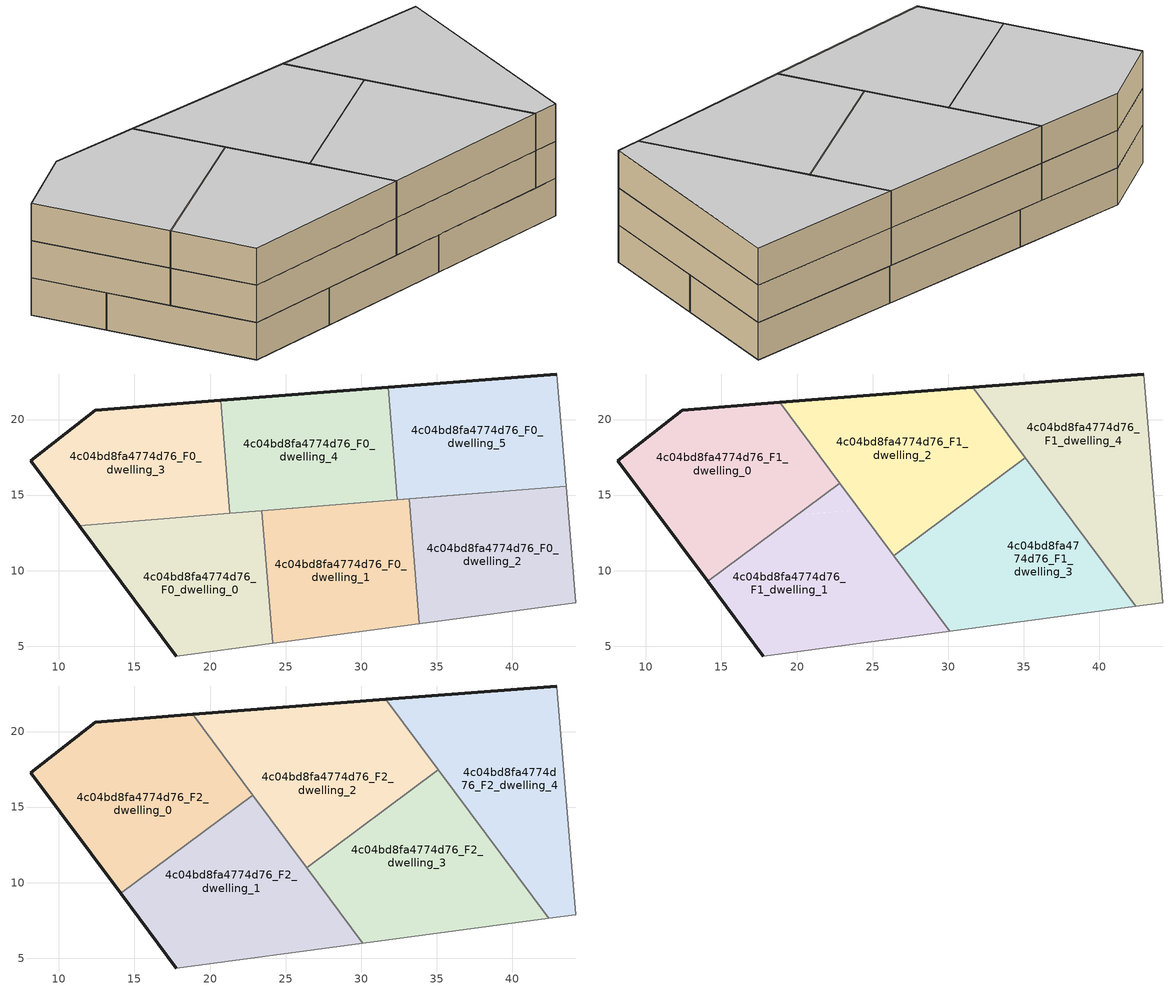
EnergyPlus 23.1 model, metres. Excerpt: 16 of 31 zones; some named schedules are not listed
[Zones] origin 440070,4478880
4c04bd8fa4774d76_F0_dwelling_0
 floor ground (EU_floor_Construction): 24.14,5.21 23.42,13.96 11.35,12.97 17.75,4.35 z0
 wall outside (EU_wall_Construction): 17.75,4.35 11.35,12.97 z0:3
 wall to 4c04bd8fa4774d76_F0_dwelling_1 (EU_wall_Construction): 23.42,13.96 24.14,5.21 z0:3
 wall adiabatic (EU_wall_Construction): 24.14,5.21 17.75,4.35 z0:3
 wall to 4c04bd8fa4774d76_F0_dwelling_3 (EU_wall_Construction): 11.35,12.97 21.31,13.78 z0:3
 wall to 4c04bd8fa4774d76_F0_dwelling_4 (EU_wall_Construction): 21.31,13.78 23.42,13.96 z0:3
4c04bd8fa4774d76_F0_dwelling_1
 floor ground (EU_floor_Construction): 33.85,6.5 33.17,14.75 23.42,13.96 24.14,5.21 z0
 wall adiabatic (EU_wall_Construction): 23.42,13.96 33.17,14.75 / 33.85,6.5 24.14,5.21 z0:3
 wall to 4c04bd8fa4774d76_F0_dwelling_2 (EU_wall_Construction): 33.17,14.75 33.85,6.5 z0:3
4c04bd8fa4774d76_F0_dwelling_2
 floor ground (EU_floor_Construction): 44.18,7.88 43.55,15.6 33.17,14.75 33.85,6.5 z0
 wall adiabatic (EU_wall_Construction): 33.17,14.75 43.55,15.6 44.18,7.88 33.85,6.5 z0:3
4c04bd8fa4774d76_F0_dwelling_3
 floor ground (EU_floor_Construction): 21.31,13.78 20.7,21.27 12.41,20.63 8.16,17.26 11.35,12.97 z0
 wall outside (EU_wall_Construction): 11.35,12.97 8.16,17.26 12.41,20.63 20.7,21.27 z0:3
 wall to 4c04bd8fa4774d76_F0_dwelling_4 (EU_wall_Construction): 20.7,21.27 21.31,13.78 z0:3
4c04bd8fa4774d76_F0_dwelling_4
 floor ground (EU_floor_Construction): 32.4,14.69 31.79,22.14 20.7,21.27 21.31,13.78 z0
 wall outside (EU_wall_Construction): 20.7,21.27 31.79,22.14 z0:3
 wall to 4c04bd8fa4774d76_F0_dwelling_5 (EU_wall_Construction): 31.79,22.14 32.4,14.69 z0:3
 wall adiabatic (EU_wall_Construction): 32.4,14.69 23.42,13.96 z0:3
 ceiling adiabatic (EU_roof_Construction): 22.83,15.8 21.24,14.62 20.94,18.34 24.15,14.02 z3
4c04bd8fa4774d76_F0_dwelling_5
 floor ground (EU_floor_Construction): 43.55,15.6 42.95,23.01 31.79,22.14 32.4,14.69 z0
 wall outside (EU_wall_Construction): 31.79,22.14 42.95,23.01 z0:3
 wall adiabatic (EU_wall_Construction): 42.95,23.01 43.55,15.6 32.4,14.69 z0:3
4c04bd8fa4774d76_F1_dwelling_0
 floor to 4c04bd8fa4774d76_F0_dwelling_3 (EU_floor_Construction): 19.97,13.67 21.24,14.62 20.94,18.34 18.86,21.13 12.41,20.63 8.16,17.26 11.35,12.97 z3
 floor to 4c04bd8fa4774d76_F0_dwelling_0 (EU_floor_Construction): 19.97,13.67 11.35,12.97 14.08,9.29 z3
 floor adiabatic (EU_floor_Construction): 22.83,15.8 20.94,18.34 21.24,14.62 z3
 wall outside (EU_wall_Construction): 14.08,9.29 8.16,17.26 12.41,20.63 18.86,21.13 z3:6
 wall to 4c04bd8fa4774d76_F1_dwelling_1 (EU_wall_Construction): 22.83,15.8 14.08,9.29 z3:6
 wall to 4c04bd8fa4774d76_F1_dwelling_2 (EU_wall_Construction): 18.86,21.13 22.83,15.8 z3:6
4c04bd8fa4774d76_F1_dwelling_1
 floor to 4c04bd8fa4774d76_F0_dwelling_0 (EU_floor_Construction): 24.14,5.21 23.42,13.96 19.97,13.67 14.08,9.29 17.75,4.35 z3
 floor to 4c04bd8fa4774d76_F0_dwelling_1 (EU_floor_Construction): 30.12,6 24.15,14.02 23.42,13.96 24.14,5.21 z3
 floor to 4c04bd8fa4774d76_F0_dwelling_4 (EU_floor_Construction): 24.15,14.02 22.83,15.8 21.24,14.62 21.31,13.78 z3
 floor to 4c04bd8fa4774d76_F0_dwelling_3 (EU_floor_Construction): 21.31,13.78 21.24,14.62 19.97,13.67 z3
 wall outside (EU_wall_Construction): 17.75,4.35 14.08,9.29 z3:6
 wall adiabatic (EU_wall_Construction): 26.41,10.99 30.12,6 17.75,4.35 z3:6
 wall to 4c04bd8fa4774d76_F1_dwelling_2 (EU_wall_Construction): 22.83,15.8 26.41,10.99 z3:6
4c04bd8fa4774d76_F1_dwelling_2
 floor to 4c04bd8fa4774d76_F0_dwelling_4 (EU_floor_Construction): 31.25,14.6 32.34,15.41 31.82,21.89 31.64,22.13 20.7,21.27 20.94,18.34 24.15,14.02 z3
 floor to 4c04bd8fa4774d76_F0_dwelling_3 (EU_floor_Construction): 20.94,18.34 20.7,21.27 18.86,21.13 z3
 floor to 4c04bd8fa4774d76_F0_dwelling_5 (EU_floor_Construction): 35.11,17.47 31.82,21.89 32.34,15.41 z3
 floor to 4c04bd8fa4774d76_F0_dwelling_1 (EU_floor_Construction): 31.25,14.6 24.15,14.02 26.41,10.99 z3
 wall outside (EU_wall_Construction): 18.86,21.13 31.64,22.13 z3:6
 wall to 4c04bd8fa4774d76_F1_dwelling_3 (EU_wall_Construction): 35.11,17.47 26.41,10.99 z3:6
 wall to 4c04bd8fa4774d76_F1_dwelling_4 (EU_wall_Construction): 31.64,22.13 35.11,17.47 z3:6
4c04bd8fa4774d76_F1_dwelling_3
 floor to 4c04bd8fa4774d76_F0_dwelling_1 (EU_floor_Construction): 33.85,6.5 33.17,14.75 31.25,14.6 26.41,10.99 30.12,6 z3
 floor to 4c04bd8fa4774d76_F0_dwelling_2 (EU_floor_Construction): 42.42,7.65 36.91,15.06 33.17,14.75 33.85,6.5 z3
 floor to 4c04bd8fa4774d76_F0_dwelling_5 (EU_floor_Construction): 36.91,15.06 35.11,17.47 32.34,15.41 32.4,14.69 z3
 floor to 4c04bd8fa4774d76_F0_dwelling_4 (EU_floor_Construction): 32.4,14.69 32.34,15.41 31.25,14.6 z3
 wall adiabatic (EU_wall_Construction): 42.42,7.65 30.12,6 26.41,10.99 z3:6
 wall to 4c04bd8fa4774d76_F1_dwelling_4 (EU_wall_Construction): 35.11,17.47 42.42,7.65 z3:6
4c04bd8fa4774d76_F1_dwelling_4
 floor to 4c04bd8fa4774d76_F0_dwelling_2 (EU_floor_Construction): 44.18,7.88 43.55,15.6 36.91,15.06 42.42,7.65 z3
 floor to 4c04bd8fa4774d76_F0_dwelling_5 (EU_floor_Construction): 43.55,15.6 42.95,23.01 31.79,22.14 31.82,21.89 36.91,15.06 z3
 floor to 4c04bd8fa4774d76_F0_dwelling_4 (EU_floor_Construction): 31.82,21.89 31.79,22.14 31.64,22.13 z3
 wall outside (EU_wall_Construction): 31.64,22.13 42.95,23.01 z3:6
 wall adiabatic (EU_wall_Construction): 42.95,23.01 44.18,7.88 42.42,7.65 z3:6
4c04bd8fa4774d76_F2_dwelling_0
 floor to 4c04bd8fa4774d76_F1_dwelling_0 (EU_floor_Construction): 22.83,15.8 18.86,21.13 12.41,20.63 8.16,17.26 14.08,9.29 z6
 wall outside (EU_wall_Construction): 14.08,9.29 8.16,17.26 12.41,20.63 18.86,21.13 z6:9
 wall to 4c04bd8fa4774d76_F2_dwelling_1 (EU_wall_Construction): 22.83,15.8 14.08,9.29 z6:9
 wall to 4c04bd8fa4774d76_F2_dwelling_2 (EU_wall_Construction): 18.86,21.13 22.83,15.8 z6:9
 ceiling to 4c04bd8fa4774d76_F3_dwelling_0 (EU_floor_Construction): 18.86,21.13 22.83,15.8 14.08,9.29 8.16,17.26 12.41,20.63 z9
4c04bd8fa4774d76_F2_dwelling_1
 floor to 4c04bd8fa4774d76_F1_dwelling_1 (EU_floor_Construction): 30.12,6 22.83,15.8 14.08,9.29 17.75,4.35 z6
 wall outside (EU_wall_Construction): 17.75,4.35 14.08,9.29 z6:9
 wall adiabatic (EU_wall_Construction): 26.41,10.99 30.12,6 17.75,4.35 z6:9
 wall to 4c04bd8fa4774d76_F2_dwelling_2 (EU_wall_Construction): 22.83,15.8 26.41,10.99 z6:9
 ceiling to 4c04bd8fa4774d76_F3_dwelling_1 (EU_floor_Construction): 22.83,15.8 30.12,6 17.75,4.35 14.08,9.29 z9
4c04bd8fa4774d76_F2_dwelling_2
 floor to 4c04bd8fa4774d76_F1_dwelling_2 (EU_floor_Construction): 35.11,17.47 31.64,22.13 18.86,21.13 26.41,10.99 z6
 wall outside (EU_wall_Construction): 18.86,21.13 31.64,22.13 z6:9
 wall to 4c04bd8fa4774d76_F2_dwelling_3 (EU_wall_Construction): 35.11,17.47 26.41,10.99 z6:9
 wall to 4c04bd8fa4774d76_F2_dwelling_4 (EU_wall_Construction): 31.64,22.13 35.11,17.47 z6:9
 ceiling to 4c04bd8fa4774d76_F3_dwelling_2 (EU_floor_Construction): 31.64,22.13 35.11,17.47 26.41,10.99 18.86,21.13 z9
4c04bd8fa4774d76_F2_dwelling_3
 floor to 4c04bd8fa4774d76_F1_dwelling_3 (EU_floor_Construction): 42.42,7.65 35.11,17.47 26.41,10.99 30.12,6 z6
 wall adiabatic (EU_wall_Construction): 42.42,7.65 30.12,6 26.41,10.99 z6:9
 wall to 4c04bd8fa4774d76_F2_dwelling_4 (EU_wall_Construction): 35.11,17.47 42.42,7.65 z6:9
 ceiling to 4c04bd8fa4774d76_F3_dwelling_3 (EU_floor_Construction): 35.11,17.47 42.42,7.65 30.12,6 26.41,10.99 z9
4c04bd8fa4774d76_F2_dwelling_4
 floor to 4c04bd8fa4774d76_F1_dwelling_4 (EU_floor_Construction): 44.18,7.88 42.95,23.01 31.64,22.13 42.42,7.65 z6
 wall outside (EU_wall_Construction): 31.64,22.13 42.95,23.01 z6:9
 wall adiabatic (EU_wall_Construction): 42.95,23.01 44.18,7.88 42.42,7.65 z6:9
 ceiling to 4c04bd8fa4774d76_F3_dwelling_4 (EU_floor_Construction): 42.95,23.01 44.18,7.88 42.42,7.65 31.64,22.13 z9
[Building]
EU S2 Campaign: North Axis=0; Terrain=City; Solar Distribution=FullExterior
[Site:Location]
Madrid: Latitude=40.5; Longitude=-3.5; Time Zone=1; Elevation=609
[SizingPeriod:WeatherFileDays]
AnnualSizingPeriod: Begin Month=1; Begin Day of Month=1; End Month=12; End Day of Month=31; Day of Week for Start Day=Monday; Use Weather File Daylight Saving Period=No; Use Weather File Rain and Snow Indicators=No
[MATERIAL]
EU_InternalMass_Material: Roughness=MediumRough; Thickness=0.1; Conductivity=1; Density=1800; Specific Heat=900; Thermal Absorptance=0.9; Solar Absorptance=0.7; Visible Absorptance=0.7
[MATERIAL:NOMASS] Roughness=MediumRough; Thermal Absorptance=0.9; Solar Absorptance=0.7; Visible Absorptance=0.7
Name | Thermal Resistance
EU_wall_NoMass | 0.609216
EU_roof_NoMass | 0.513268
EU_floor_NoMass | 0.568163
[CONSTRUCTION]
EU_wall_Construction: EU_wall_NoMass
EU_roof_Construction: EU_roof_NoMass
EU_floor_Construction: EU_floor_NoMass
EU_InternalMass_Construction: EU_InternalMass_Material
[ZONE] Type=1; Multiplier=1; Ceiling Height=autocalculate; Floor Area=autocalculate; Part of Total Floor Area=Yes
Name | Volume
4c04bd8fa4774d76_F0_dwelling_0 | 250.258
4c04bd8fa4774d76_F1_dwelling_0; 4c04bd8fa4774d76_F2_dwelling_0 | 300.331
4c04bd8fa4774d76_F0_dwelling_1 | 250.28
4c04bd8fa4774d76_F1_dwelling_1; 4c04bd8fa4774d76_F2_dwelling_1 | 300.324
4c04bd8fa4774d76_F0_dwelling_2 | 250.266
4c04bd8fa4774d76_F1_dwelling_2; 4c04bd8fa4774d76_F2_dwelling_2 | 300.335
4c04bd8fa4774d76_F0_dwelling_3 | 250.285
4c04bd8fa4774d76_F1_dwelling_3; 4c04bd8fa4774d76_F2_dwelling_3 | 300.309
4c04bd8fa4774d76_F0_dwelling_4 | 250.27
4c04bd8fa4774d76_F1_dwelling_4; 4c04bd8fa4774d76_F2_dwelling_4 | 300.348
4c04bd8fa4774d76_F0_dwelling_5 | 250.262
[INTERNALMASS] Construction=EU_InternalMass_Construction
Name | Zone or ZoneList | Surface Area
4c04bd8fa4774d76_F0_dwelling_0_EU_InternalMass | 4c04bd8fa4774d76_F0_dwelling_0 | 83.4299
4c04bd8fa4774d76_F0_dwelling_1_EU_InternalMass | 4c04bd8fa4774d76_F0_dwelling_1 | 83.4264
4c04bd8fa4774d76_F0_dwelling_2_EU_InternalMass | 4c04bd8fa4774d76_F0_dwelling_2 | 83.4222
4c04bd8fa4774d76_F0_dwelling_3_EU_InternalMass | 4c04bd8fa4774d76_F0_dwelling_3 | 83.4304
4c04bd8fa4774d76_F0_dwelling_4_EU_InternalMass | 4c04bd8fa4774d76_F0_dwelling_4 | 83.4234
4c04bd8fa4774d76_F0_dwelling_5_EU_InternalMass | 4c04bd8fa4774d76_F0_dwelling_5 | 83.4205
4c04bd8fa4774d76_F1_dwelling_0_EU_InternalMass | 4c04bd8fa4774d76_F1_dwelling_0 | 100.111
4c04bd8fa4774d76_F1_dwelling_1_EU_InternalMass | 4c04bd8fa4774d76_F1_dwelling_1 | 100.111
4c04bd8fa4774d76_F1_dwelling_2_EU_InternalMass | 4c04bd8fa4774d76_F1_dwelling_2 | 100.114
4c04bd8fa4774d76_F1_dwelling_3_EU_InternalMass | 4c04bd8fa4774d76_F1_dwelling_3 | 100.107
4c04bd8fa4774d76_F1_dwelling_4_EU_InternalMass | 4c04bd8fa4774d76_F1_dwelling_4 | 100.116
4c04bd8fa4774d76_F2_dwelling_0_EU_InternalMass | 4c04bd8fa4774d76_F2_dwelling_0 | 100.111
4c04bd8fa4774d76_F2_dwelling_1_EU_InternalMass | 4c04bd8fa4774d76_F2_dwelling_1 | 100.111
4c04bd8fa4774d76_F2_dwelling_2_EU_InternalMass | 4c04bd8fa4774d76_F2_dwelling_2 | 100.114
4c04bd8fa4774d76_F2_dwelling_3_EU_InternalMass | 4c04bd8fa4774d76_F2_dwelling_3 | 100.107
4c04bd8fa4774d76_F2_dwelling_4_EU_InternalMass | 4c04bd8fa4774d76_F2_dwelling_4 | 100.116
[OTHEREQUIPMENT] Fuel Type=Electricity; Design Level Calculation Method=Watts/Area; Power per Zone Floor Area=1; Fraction Latent=0; Fraction Radiant=0; Fraction Lost=0; Carbon Dioxide Generation Rate=0; EndUse Subcategory=EU_Step8_InternalGains
Name | Zone or ZoneList or Space or SpaceList | Schedule
EU_Step8_InternalGain_4c04bd8fa4774d76_F0_dwelling_0_f000 | 4c04bd8fa4774d76_F0_dwelling_0 | EU_Step8_GainSchedule_4c04bd8fa4774d76_F0_dwelling_0_f000
EU_Step8_InternalGain_4c04bd8fa4774d76_F0_dwelling_1_f000 | 4c04bd8fa4774d76_F0_dwelling_1 | EU_Step8_GainSchedule_4c04bd8fa4774d76_F0_dwelling_1_f000
EU_Step8_InternalGain_4c04bd8fa4774d76_F0_dwelling_2_f000 | 4c04bd8fa4774d76_F0_dwelling_2 | EU_Step8_GainSchedule_4c04bd8fa4774d76_F0_dwelling_2_f000
EU_Step8_InternalGain_4c04bd8fa4774d76_F0_dwelling_3_f000 | 4c04bd8fa4774d76_F0_dwelling_3 | EU_Step8_GainSchedule_4c04bd8fa4774d76_F0_dwelling_3_f000
EU_Step8_InternalGain_4c04bd8fa4774d76_F0_dwelling_4_f000 | 4c04bd8fa4774d76_F0_dwelling_4 | EU_Step8_GainSchedule_4c04bd8fa4774d76_F0_dwelling_4_f000
EU_Step8_InternalGain_4c04bd8fa4774d76_F0_dwelling_5_f000 | 4c04bd8fa4774d76_F0_dwelling_5 | EU_Step8_GainSchedule_4c04bd8fa4774d76_F0_dwelling_5_f000
EU_Step8_InternalGain_4c04bd8fa4774d76_F1_dwelling_0_f000 | 4c04bd8fa4774d76_F1_dwelling_0 | EU_Step8_GainSchedule_4c04bd8fa4774d76_F1_dwelling_0_f000
EU_Step8_InternalGain_4c04bd8fa4774d76_F1_dwelling_1_f000 | 4c04bd8fa4774d76_F1_dwelling_1 | EU_Step8_GainSchedule_4c04bd8fa4774d76_F1_dwelling_1_f000
EU_Step8_InternalGain_4c04bd8fa4774d76_F1_dwelling_2_f000 | 4c04bd8fa4774d76_F1_dwelling_2 | EU_Step8_GainSchedule_4c04bd8fa4774d76_F1_dwelling_2_f000
EU_Step8_InternalGain_4c04bd8fa4774d76_F1_dwelling_3_f000 | 4c04bd8fa4774d76_F1_dwelling_3 | EU_Step8_GainSchedule_4c04bd8fa4774d76_F1_dwelling_3_f000
EU_Step8_InternalGain_4c04bd8fa4774d76_F1_dwelling_4_f000 | 4c04bd8fa4774d76_F1_dwelling_4 | EU_Step8_GainSchedule_4c04bd8fa4774d76_F1_dwelling_4_f000
EU_Step8_InternalGain_4c04bd8fa4774d76_F2_dwelling_0_f000 | 4c04bd8fa4774d76_F2_dwelling_0 | EU_Step8_GainSchedule_4c04bd8fa4774d76_F2_dwelling_0_f000
EU_Step8_InternalGain_4c04bd8fa4774d76_F2_dwelling_1_f000 | 4c04bd8fa4774d76_F2_dwelling_1 | EU_Step8_GainSchedule_4c04bd8fa4774d76_F2_dwelling_1_f000
EU_Step8_InternalGain_4c04bd8fa4774d76_F2_dwelling_2_f000 | 4c04bd8fa4774d76_F2_dwelling_2 | EU_Step8_GainSchedule_4c04bd8fa4774d76_F2_dwelling_2_f000
EU_Step8_InternalGain_4c04bd8fa4774d76_F2_dwelling_3_f000 | 4c04bd8fa4774d76_F2_dwelling_3 | EU_Step8_GainSchedule_4c04bd8fa4774d76_F2_dwelling_3_f000
EU_Step8_InternalGain_4c04bd8fa4774d76_F2_dwelling_4_f000 | 4c04bd8fa4774d76_F2_dwelling_4 | EU_Step8_GainSchedule_4c04bd8fa4774d76_F2_dwelling_4_f000
[ZONEVENTILATION:DESIGNFLOWRATE] Schedule=EU_AlwaysOn; Design Flow Rate Calculation Method=AirChanges/Hour; Air Changes per Hour=0.752966; Ventilation Type=Natural; Fan Pressure Rise=0; Fan Total Efficiency=1; Constant Term Coefficient=1; Temperature Term Coefficient=0; Velocity Term Coefficient=0; Velocity Squared Term Coefficient=0; Minimum Indoor Temperature=-100; Maximum Indoor Temperature=100; Delta Temperature=-100; Minimum Outdoor Temperature=-100; Maximum Outdoor Temperature=100; Maximum Wind Speed=40
Name | Zone or ZoneList or Space or SpaceList
EU_ConstantAir_4c04bd8fa4774d76_F0_dwelling_0 | 4c04bd8fa4774d76_F0_dwelling_0
EU_ConstantAir_4c04bd8fa4774d76_F0_dwelling_1 | 4c04bd8fa4774d76_F0_dwelling_1
EU_ConstantAir_4c04bd8fa4774d76_F0_dwelling_2 | 4c04bd8fa4774d76_F0_dwelling_2
EU_ConstantAir_4c04bd8fa4774d76_F0_dwelling_3 | 4c04bd8fa4774d76_F0_dwelling_3
EU_ConstantAir_4c04bd8fa4774d76_F0_dwelling_4 | 4c04bd8fa4774d76_F0_dwelling_4
EU_ConstantAir_4c04bd8fa4774d76_F0_dwelling_5 | 4c04bd8fa4774d76_F0_dwelling_5
EU_ConstantAir_4c04bd8fa4774d76_F1_dwelling_0 | 4c04bd8fa4774d76_F1_dwelling_0
EU_ConstantAir_4c04bd8fa4774d76_F1_dwelling_1 | 4c04bd8fa4774d76_F1_dwelling_1
EU_ConstantAir_4c04bd8fa4774d76_F1_dwelling_2 | 4c04bd8fa4774d76_F1_dwelling_2
EU_ConstantAir_4c04bd8fa4774d76_F1_dwelling_3 | 4c04bd8fa4774d76_F1_dwelling_3
EU_ConstantAir_4c04bd8fa4774d76_F1_dwelling_4 | 4c04bd8fa4774d76_F1_dwelling_4
EU_ConstantAir_4c04bd8fa4774d76_F2_dwelling_0 | 4c04bd8fa4774d76_F2_dwelling_0
EU_ConstantAir_4c04bd8fa4774d76_F2_dwelling_1 | 4c04bd8fa4774d76_F2_dwelling_1
EU_ConstantAir_4c04bd8fa4774d76_F2_dwelling_2 | 4c04bd8fa4774d76_F2_dwelling_2
EU_ConstantAir_4c04bd8fa4774d76_F2_dwelling_3 | 4c04bd8fa4774d76_F2_dwelling_3
EU_ConstantAir_4c04bd8fa4774d76_F2_dwelling_4 | 4c04bd8fa4774d76_F2_dwelling_4
[HVACTEMPLATE:THERMOSTAT] Constant Heating Setpoint=20; Constant Cooling Setpoint=50
EU_HeatOnly_4c04bd8fa4774d76_F0_dwelling_0; EU_HeatOnly_4c04bd8fa4774d76_F0_dwelling_1; EU_HeatOnly_4c04bd8fa4774d76_F0_dwelling_2; EU_HeatOnly_4c04bd8fa4774d76_F0_dwelling_3; EU_HeatOnly_4c04bd8fa4774d76_F0_dwelling_4; EU_HeatOnly_4c04bd8fa4774d76_F0_dwelling_5; EU_HeatOnly_4c04bd8fa4774d76_F1_dwelling_0; EU_HeatOnly_4c04bd8fa4774d76_F1_dwelling_1; EU_HeatOnly_4c04bd8fa4774d76_F1_dwelling_2; EU_HeatOnly_4c04bd8fa4774d76_F1_dwelling_3; EU_HeatOnly_4c04bd8fa4774d76_F1_dwelling_4; EU_HeatOnly_4c04bd8fa4774d76_F2_dwelling_0; EU_HeatOnly_4c04bd8fa4774d76_F2_dwelling_1; EU_HeatOnly_4c04bd8fa4774d76_F2_dwelling_2; EU_HeatOnly_4c04bd8fa4774d76_F2_dwelling_3; EU_HeatOnly_4c04bd8fa4774d76_F2_dwelling_4; EU_HeatOnly_4c04bd8fa4774d76_F3_dwelling_0; EU_HeatOnly_4c04bd8fa4774d76_F3_dwelling_1; EU_HeatOnly_4c04bd8fa4774d76_F3_dwelling_2; EU_HeatOnly_4c04bd8fa4774d76_F3_dwelling_3; EU_HeatOnly_4c04bd8fa4774d76_F3_dwelling_4; EU_HeatOnly_4c04bd8fa4774d76_F4_dwelling_0; EU_HeatOnly_4c04bd8fa4774d76_F4_dwelling_1; EU_HeatOnly_4c04bd8fa4774d76_F4_dwelling_2; EU_HeatOnly_4c04bd8fa4774d76_F4_dwelling_3; EU_HeatOnly_4c04bd8fa4774d76_F4_dwelling_4; EU_HeatOnly_4c04bd8fa4774d76_F5_dwelling_0; EU_HeatOnly_4c04bd8fa4774d76_F5_dwelling_1; EU_HeatOnly_4c04bd8fa4774d76_F5_dwelling_2; EU_HeatOnly_4c04bd8fa4774d76_F5_dwelling_3; EU_HeatOnly_4c04bd8fa4774d76_F5_dwelling_4
[HVACTEMPLATE:ZONE:IDEALLOADSAIRSYSTEM] System Availability Schedule=EU_AlwaysOn; Maximum Heating Supply Air Temperature=50; Minimum Cooling Supply Air Temperature=13; Maximum Heating Supply Air Humidity Ratio=0.0156; Minimum Cooling Supply Air Humidity Ratio=0.0077; Heating Limit=NoLimit; Cooling Limit=NoLimit; Heating Availability Schedule=EU_AlwaysOn; Cooling Availability Schedule=EU_CoolingOff; Dehumidification Control Type=ConstantSensibleHeatRatio; Cooling Sensible Heat Ratio=0.7; Dehumidification Setpoint=60; Humidification Control Type=None; Humidification Setpoint=30; Outdoor Air Method=None; Outdoor Air Flow Rate per Person=0.00944; Outdoor Air Flow Rate per Zone Floor Area=0; Outdoor Air Flow Rate per Zone=0; Demand Controlled Ventilation Type=None; Outdoor Air Economizer Type=NoEconomizer; Heat Recovery Type=None; Sensible Heat Recovery Effectiveness=0.7; Latent Heat Recovery Effectiveness=0.65
Name | Template Thermostat
4c04bd8fa4774d76_F0_dwelling_0 | EU_HeatOnly_4c04bd8fa4774d76_F0_dwelling_0
4c04bd8fa4774d76_F0_dwelling_1 | EU_HeatOnly_4c04bd8fa4774d76_F0_dwelling_1
